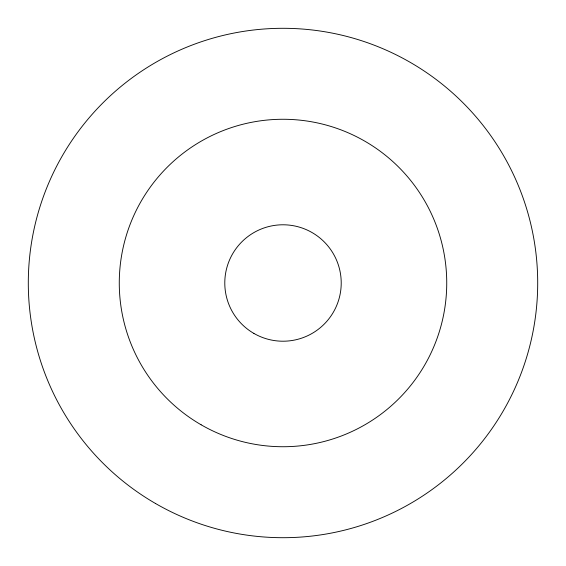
<?xml version="1.0" encoding="UTF-8"?>
<svg xmlns="http://www.w3.org/2000/svg" width="566" height="566" viewBox="0 0 566 566"><rect width="100%" height="100%" fill="white"/><g stroke="black" fill="none" stroke-linecap="round" stroke-linejoin="round"><path stroke-width="0.85" d="M155.65 503.577A254.7 254.7 0 0 0 537.7 283A254.7 254.7 0 0 0 155.65 62.423A254.7 254.7 0 0 0 155.65 503.577M253.893 333.416A58.22 58.22 0 0 0 341.22 283A58.22 58.22 0 0 0 253.893 232.584A58.22 58.22 0 0 0 253.893 333.416M201.135 424.797A163.737 163.737 0 0 0 446.737 283A163.737 163.737 0 0 0 201.135 141.203A163.737 163.737 0 0 0 201.135 424.797"/></g></svg>
